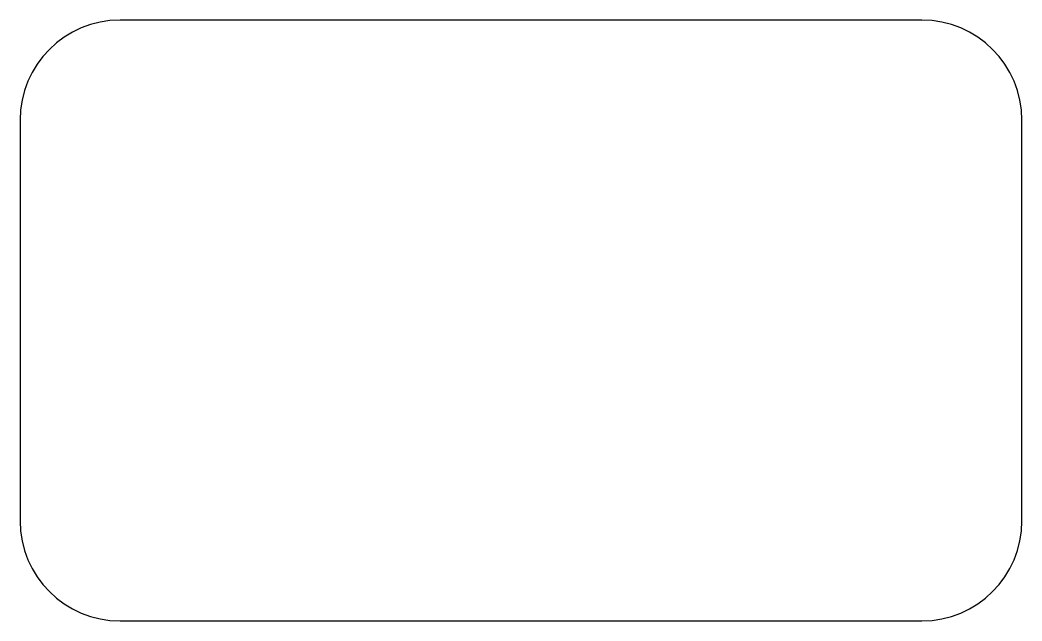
# Model space of a CAD drawing. Header units: millimetres. Extents: x 0 to 100, y 0 to 60.
import ezdxf

# ---------------------------------------------------------------- set-up
doc = ezdxf.new("R2010")
doc.units = ezdxf.units.MM

msp = doc.modelspace()

# ---------------------------------------------------------------- linework, layer by layer
for p, q in [((90, 60), (10, 60)), ((0, 50), (0, 10)), ((100, 10), (100, 50)), ((10, 0), (90, 0))]:
    msp.add_line(p, q)
for centre, start, end in [((10, 50), 90, 180), ((90, 50), 0, 90), ((10, 10), 180, 270), ((90, 10), 270, 360)]:
    msp.add_arc(centre, 10, start, end)

doc.saveas('drawing.dxf')
